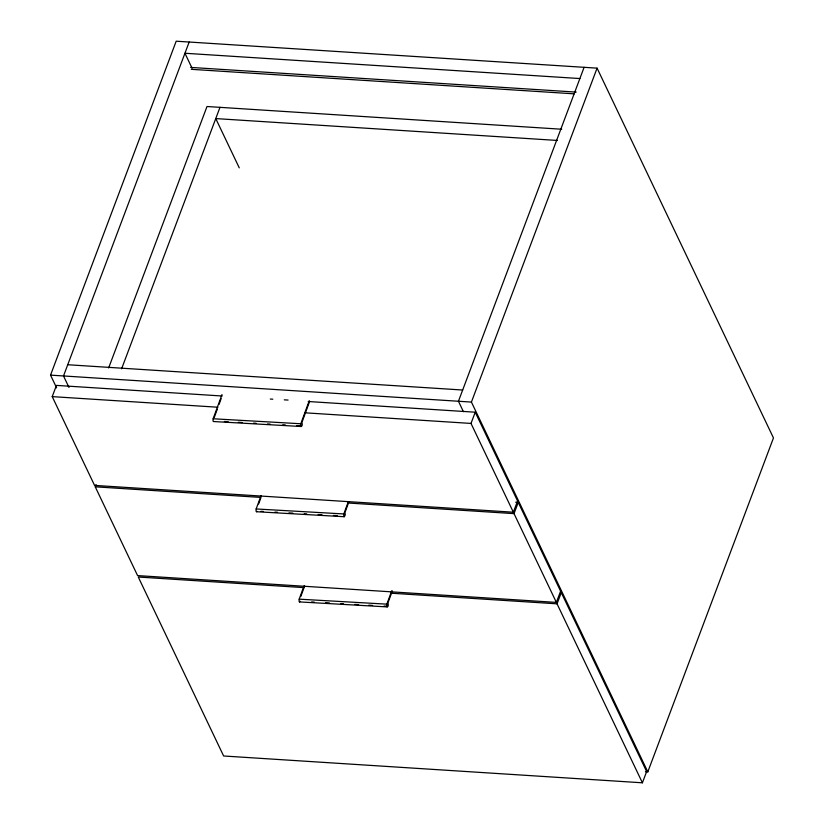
<?xml version="1.0" encoding="UTF-8"?>
<svg xmlns="http://www.w3.org/2000/svg" width="824" height="824" viewBox="0 0 824 824"><rect width="100%" height="100%" fill="white"/><g stroke="black" fill="none" stroke-linecap="round" stroke-linejoin="round"><path stroke-width="1.24" d="M221.996 394.593L213.138 418.767L213.045 420.848A1.772 0.721 -86.8 0 0 213.478 421.528L301.327 426.523L302.253 424.7L301.996 422.269L309.669 401.288M261.033 495.677L256.161 508.964L256.068 511.045A1.772 0.721 -86.8 0 0 256.501 511.725L344.35 516.72L345.277 514.897L345.009 512.466L348.851 501.971M309.216 400.794L300.801 423.752L300.709 425.833A1.772 0.721 -86.8 0 0 301.141 426.513M304.056 585.864L299.184 599.161L299.091 601.242A1.772 0.721 -86.8 0 0 299.524 601.922L387.373 606.917L388.3 605.094L388.032 602.663L392.306 591.004M348.253 501.868L343.824 513.949L343.732 516.03A1.772 0.721 -86.8 0 0 344.164 516.71M391.719 590.849L386.847 604.146L386.755 606.227A1.772 0.721 -86.8 0 0 387.187 606.907M214.322 417.284L217.309 409.126M219.019 404.46L221.151 398.641M258.623 503.979L260.765 498.159M300.791 596.514L304.633 586.019M56.619 387.877L50.532 375.126L176.192 41.2L597.081 68.145L773.468 437.946L647.808 771.872L645.449 771.717M308.238 401.515L475.232 412.206L517.575 500.982L513.352 512.209L94.564 485.398L52.221 396.622L56.454 385.395L222.161 396.004M189.17 42.034L63.51 375.96L68.979 387.435M108.634 367.957L207.009 106.512L561.731 129.234M121.612 368.792L219.987 107.347M515.69 502.238L518.255 502.403L560.598 591.179L556.375 602.406L137.587 575.595L95.244 486.819L96.089 484.574M584.103 67.321L458.443 401.247L463.418 411.681M647.808 771.872L471.421 402.081L597.081 68.145M513.352 512.209L471.009 423.433L475.232 412.206M556.375 602.406L514.032 513.63L518.255 502.403M642.411 782.8L557.045 603.827L561.278 592.6L646.644 771.563L642.411 782.8L223.634 755.989L138.267 577.016L303.984 587.625M300.204 601.293L299.524 601.922M257.037 511.405L256.501 511.725M270.293 399.053L272.826 399.197M284.259 399.846L288.081 400.062M213.138 418.767L300.801 423.752M224.324 421.486L228.135 421.703M238.301 422.279L242.112 422.496M253.545 423.145L256.089 423.289M267.522 423.938L270.056 424.082M282.766 424.803L285.31 424.947M296.743 425.596L301.821 425.884M256.161 508.964L343.824 513.949M260.992 511.323L263.536 511.467M274.969 512.116L277.503 512.26M288.946 512.909L292.757 513.125M304.19 513.774L306.734 513.918M318.167 514.567L321.978 514.784M333.411 515.433L337.222 515.649M299.184 599.161L386.847 604.146M311.637 601.953L314.181 602.097M325.614 602.746L329.425 602.962M340.858 603.611L343.402 603.755M354.835 604.404L358.646 604.62M368.812 605.197L372.623 605.413M384.056 606.062L387.867 606.279M579.88 78.548L184.947 53.261L192.074 68.207M190.663 67.413L576.203 92.103M191.261 69.319L574.235 93.843M557.508 140.461L215.764 118.584L239.259 167.849M67.743 364.733L462.676 390.02M50.532 375.126L471.421 402.081M52.221 396.622L217.938 407.231M305.292 412.824L471.009 423.433M95.244 486.819L260.961 497.428M348.315 503.021L514.032 513.63M391.338 593.218L557.045 603.827"/></g></svg>
